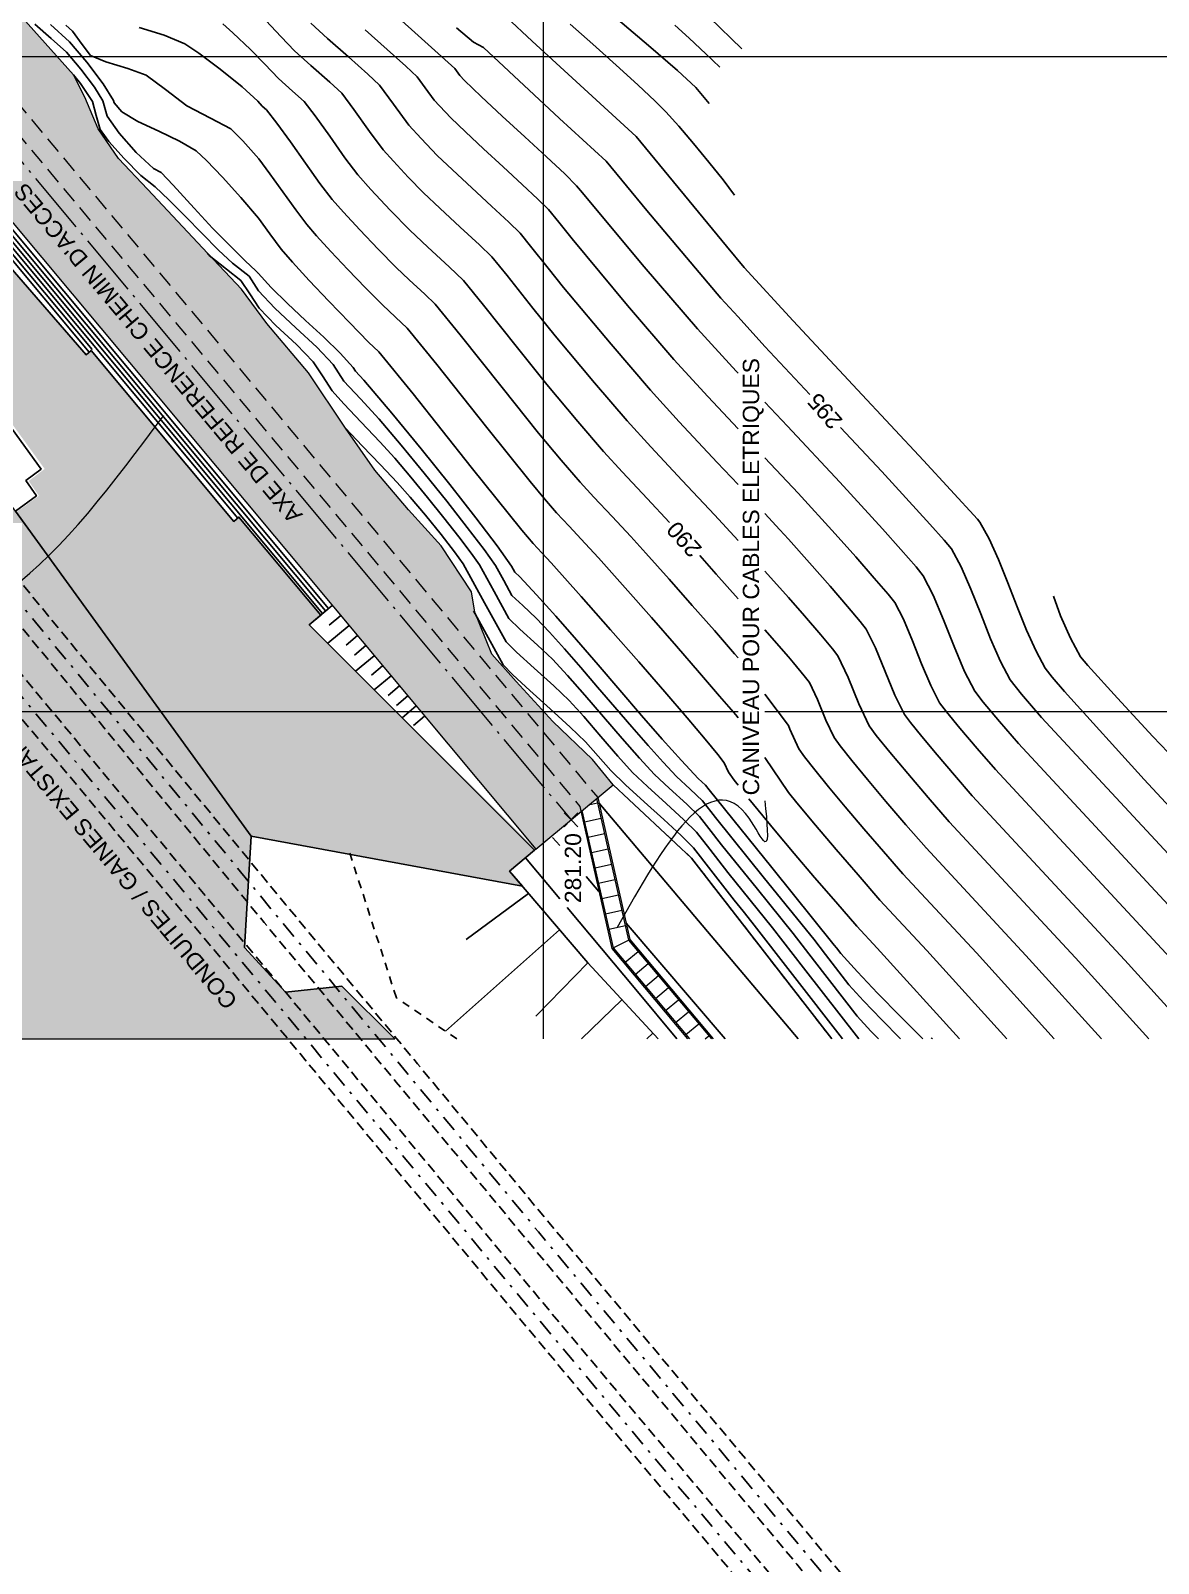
# Model space of a CAD drawing. Extents: x 62405 to 62842, y 108162 to 109685.
# Drawn here: x 62505.4 to 62548.5, y 109467.5 to 109526 of the extents above; entities that cross this region are included whole.
import ezdxf
from ezdxf.enums import TextEntityAlignment as Align

# ---------------------------------------------------------------- set-up
doc = ezdxf.new("R2010")
doc.units = 0
doc.header["$LTSCALE"] = 0.999976
doc.header["$MEASUREMENT"] = 0
for name, pattern in [('ACAD_ISO04W100', [30, 24, -3, 0, -3]), ('DOT', [0.55, 0.3, -0.25]), ('NASCOSTA', [9.525, 6.35, -3.175]), ('TRATTEGGIATA2', [9.525, 6.35, -3.175]), ('TRATTOPUNTO2', [12.7, 6.35, -3.175, 0, -3.175])]:
    doc.linetypes.add(name, pattern=pattern)
for name, color, linetype in [('Bâti', 7, 'Continuous'), ('colore lago', 131, 'Continuous'), ('Conduite 1000', 170, 'Continuous'), ('coordinate', 2, 'Continuous'), ('curve livello 1 m', 2, 'Continuous'), ('curve livello 5 m', 7, 'Continuous'), ('Limite fiume', 6, 'Continuous'), ('LIN010CO', 2, 'Continuous'), ('LIN010TR', 2, 'NASCOSTA'), ('LIN018CO', 6, 'Continuous'), ('LIN018TR', 6, 'NASCOSTA'), ('LIN035CO', 1, 'Continuous'), ('pendenze', 2, 'Continuous'), ('Per+Mod Surf', 7, 'Continuous'), ('scavo 1', 254, 'Continuous'), ('Strade', 7, 'Continuous'), ('TalusHautBas', 7, 'Continuous'), ('TEXT035', 1, 'Continuous')]:
    doc.layers.add(name, color=color, linetype=linetype)
doc.layers.add('Colori bordi', color=5, linetype='Continuous', plot=False)
doc.styles.add('ARIAL', font='arial.ttf')

# ---------------------------------------------------------------- blocks, each defined once
blk = doc.blocks.new('quote')
at = {"layer": 'LIN018CO'}
for p, q in [((0.001, 0.001), (-0.001, -0.001)), ((0.001, -0.001), (-0.001, 0.001))]:
    blk.add_line(p, q, dxfattribs=at)
at = {"layer": 'LIN035CO'}
for p, q in [((-0.013, 0.013), (-0.106, 0.106)), ((0.106, 0.106), (0.013, 0.013)), ((-0.013, -0.013), (-0.106, -0.106)), ((0.106, -0.106), (0.013, -0.013))]:
    blk.add_line(p, q, dxfattribs=at)
at = {"layer": 'TEXT035', "style": 'ARIAL'}
blk.add_attdef('VALORE', text='', height=0.25, dxfattribs=at).set_placement((0, 0.33), align=Align.CENTER)

msp = doc.modelspace()

# ---------------------------------------------------------------- hatches: boundary and pattern name
at = {"layer": 'colore lago', "ltscale": 2.5}
msp.add_hatch(color=256, dxfattribs=at).paths.add_polyline_path([(62418.386, 109536.339), (62418.985, 109535.375), (62423.804, 109527.74), (62427.401, 109522.066), (62428.917, 109522.33), (62431.999, 109520.483), (62435.209, 109517.103), (62435.248, 109508.375), (62442.532, 109497.745), (62448.327, 109490.271), (62450.507, 109487.501), (62519.333, 109487.501), (62517.305, 109489.509), (62515.162, 109489.283), (62513.59, 109490.987), (62513.852, 109495.246), (62504.852, 109507.641), (62496.282, 109519.444), (62493.401, 109518.757), (62485.503, 109525.16), (62484.758, 109528.288), (62471.397, 109544.28), (62471.521, 109544.381), (62471.307, 109544.63), (62466.582, 109550.14), (62461.323, 109555.669), (62452.234, 109564.908), (62445.975, 109571.355), (62438.597, 109578.993), (62431.968, 109586.051), (62422.759, 109596.383), (62419.614, 109600.43), (62418.386, 109602.152)])
at = {"layer": 'Limite fiume', "linetype": 'Continuous'}
h = msp.add_hatch(dxfattribs=at)
h.set_pattern_fill('DOTS', color=256, scale=5, angle=-44.99995, style=0)
h.set_pattern_definition([(225.00005426, (0.10277, 999.94085), (0.1104857485, -0.33145619904), [0, -0.3125])])
h.paths.add_polyline_path([(62504.878, 109507.605), (62505.742, 109508.232), (62505.354, 109508.795), (62505.963, 109509.256), (62498.597, 109519.418), (62499.167, 109519.911), (62493.894, 109527.02), (62493.514, 109526.744), (62492.516, 109530.934), (62507.543, 109513.616), (62507.737, 109513.778), (62513.187, 109507.255), (62513.381, 109507.417), (62516.504, 109503.679), (62516.063, 109503.311), (62524.715, 109494.745), (62523.716, 109493.9), (62524.201, 109493.33), (62513.852, 109495.246)])
at = {"layer": 'scavo 1'}
msp.add_hatch(color=256, dxfattribs=at).paths.add_polyline_path([(62471.01, 109566.95), (62490.287, 109543.354), (62493.868, 109538.026), (62496.302, 109534.794), (62498.473, 109532.507), (62499.4, 109531.059), (62500.442, 109530.191), (62502.093, 109528.83), (62504.467, 109527.208), (62507.064, 109524.292), (62507.501, 109523.45), (62508, 109522.241), (62508.782, 109521.102), (62509.886, 109519.928), (62512.198, 109517.473), (62513.479, 109516.121), (62514.44, 109514.804), (62516.041, 109512.919), (62517.447, 109510.814), (62518.571, 109509.21), (62519.852, 109507.691), (62521.103, 109506.321), (62522.265, 109504.564), (62522.384, 109503.79), (62523.04, 109502.181), (62523.963, 109501.139), (62525.363, 109499.62), (62526.882, 109498.16), (62527.663, 109497.205), (62524.715, 109494.745), (62493.673, 109531.901), (62492.516, 109530.934), (62481.544, 109544.066), (62482.701, 109545.034), (62468.3, 109562.272), (62452.365, 109578.929), (62458.034, 109583.666), (62469.779, 109568.539)])

# ---------------------------------------------------------------- linework, layer by layer
at = {"layer": 'Bâti', "linetype": 'Continuous'}
for p, q in [((62525.358, 109495.194), (62525.628, 109494.878)), ((62524.318, 109494.412), (62525.628, 109492.85)), ((62526.636, 109493.702), (62527.126, 109493.13)), ((62525.912, 109492.512), (62528.535, 109489.386)), ((62528.165, 109491.915), (62531.944, 109487.501)), ((62528.535, 109489.386), (62530.105, 109487.501))]:
    msp.add_line(p, q, dxfattribs=at)
at = {"layer": 'Colori bordi', "linetype": 'Continuous', "lineweight": 0, "flags": 128}
msp.add_lwpolyline([(62423.804, 109527.74), (62427.401, 109522.066), (62428.917, 109522.33), (62431.999, 109520.483), (62435.209, 109517.103), (62435.248, 109508.375), (62442.532, 109497.745), (62448.327, 109490.271), (62450.507, 109487.501), (62519.333, 109487.501), (62517.305, 109489.509), (62515.162, 109489.283), (62513.59, 109490.987), (62513.852, 109495.246), (62504.852, 109507.641), (62496.282, 109519.444), (62493.401, 109518.757), (62485.503, 109525.16), (62484.758, 109528.288)], dxfattribs=at)
at = {"layer": 'Conduite 1000', "linetype": 'TRATTEGGIATA2', "ltscale": 0.06, "flags": 128}
for points, elevation in [([(62462.951, 109569.266), (62468.482, 109563.313), (62474.066, 109557.787), (62475.014, 109556.513), (62475.806, 109554.754), (62477.042, 109551.158), (62484.673, 109530.139), (62485.796, 109527.96), (62486.539, 109527.03), (62496.147, 109515.461), (62498.015, 109513.188), (62499.314, 109511.67), (62499.508, 109511.447), (62501.86, 109508.75), (62502.044, 109508.532), (62503.096, 109507.296), (62503.169, 109507.21), (62506.669, 109502.962), (62510.917, 109497.796), (62515.172, 109492.623), (62520.198, 109486.553), (62525.225, 109480.482), (62530.361, 109474.313), (62535.499, 109468.144), (62540.212, 109462.497), (62544.926, 109456.851), (62565.713, 109432.084), (62567.128, 109430.36), (62568.411, 109428.898), (62569.163, 109427.961), (62570.114, 109426.834), (62570.457, 109426.45), (62575.082, 109420.662), (62582.399, 109411.97), (62582.754, 109410.872), (62581.736, 109410.542), (62581.445, 109411.441), (62574.254, 109419.984), (62569.64, 109425.759), (62569.306, 109426.133), (62568.337, 109427.281), (62567.592, 109428.209), (62566.312, 109429.667), (62564.89, 109431.401), (62544.106, 109456.164), (62539.391, 109461.812), (62534.677, 109467.459), (62529.539, 109473.629), (62524.402, 109479.799), (62519.374, 109485.87), (62514.347, 109491.942), (62510.09, 109497.117), (62505.844, 109502.281), (62502.347, 109506.525), (62502.28, 109506.604), (62501.229, 109507.839), (62501.048, 109508.052), (62498.701, 109510.744), (62498.504, 109510.971), (62497.195, 109512.501), (62495.322, 109514.78), (62485.71, 109526.354), (62484.894, 109527.375), (62483.691, 109529.709), (62476.034, 109550.802), (62474.81, 109554.36), (62474.086, 109555.967), (62473.256, 109557.084), (62467.714, 109562.568), (62462.167, 109568.537)], 279.04), ([(62463.405, 109565.574), (62465.133, 109563.791), (62469.02, 109559.793), (62472.915, 109555.789), (62473.768, 109554.683), (62474.27, 109553.501), (62475.053, 109551.212), (62475.959, 109548.424), (62476.864, 109545.64), (62482.403, 109528.776), (62483.598, 109526.257), (62484.158, 109525.609), (62494.437, 109513.44), (62495.976, 109511.575), (62496.99, 109510.456), (62498.469, 109508.942), (62499.969, 109507.403), (62500.142, 109507.214), (62501.341, 109505.952), (62503.051, 109503.871), (62504.767, 109501.782), (62509.889, 109495.622), (62515.014, 109489.461), (62518.195, 109485.622), (62525.264, 109477.098), (62530.391, 109470.978), (62534.032, 109466.633), (62535.529, 109464.845), (62535.642, 109464.708), (62536.737, 109463.404), (62545.242, 109453.253), (62545.418, 109453.044), (62561.204, 109434.247), (62563.166, 109431.887), (62565.561, 109428.98), (62566.396, 109428.011), (62567.418, 109426.731), (62568.805, 109425.067), (62572.623, 109420.422), (62576.608, 109415.646), (62580.658, 109410.792), (62581.152, 109409.337), (62580.139, 109408.993), (62579.709, 109410.26), (62575.787, 109414.96), (62571.799, 109419.739), (62567.981, 109424.384), (62566.589, 109426.054), (62565.572, 109427.328), (62564.743, 109428.291), (62562.342, 109431.205), (62560.383, 109433.561), (62544.599, 109452.356), (62544.422, 109452.566), (62535.917, 109462.716), (62534.82, 109464.023), (62534.706, 109464.161), (62533.211, 109465.946), (62529.571, 109470.291), (62524.442, 109476.413), (62517.372, 109484.939), (62514.19, 109488.777), (62509.066, 109494.938), (62503.943, 109501.1), (62502.224, 109503.191), (62500.538, 109505.243), (62499.359, 109506.485), (62499.192, 109506.668), (62497.703, 109508.194), (62496.211, 109509.723), (62495.167, 109510.875), (62493.616, 109512.754), (62483.344, 109524.914), (62482.694, 109525.668), (62481.407, 109528.378), (62475.846, 109545.308), (62474.941, 109548.093), (62474.037, 109550.874), (62473.27, 109553.119), (62472.836, 109554.139), (62472.105, 109555.087), (62468.252, 109559.048), (62464.365, 109563.045), (62462.637, 109564.829)], 277.833)]:
    msp.add_lwpolyline(points, close=True, dxfattribs=dict(at, elevation=elevation))
at = {"layer": 'Conduite 1000', "linetype": 'TRATTOPUNTO2', "ltscale": 0.1, "flags": 128}
for points, elevation in [([(62462.559, 109568.901), (62468.098, 109562.94), (62473.661, 109557.435), (62474.55, 109556.24), (62475.308, 109554.557), (62476.538, 109550.98), (62484.182, 109529.924), (62485.345, 109527.667), (62486.124, 109526.692), (62495.734, 109515.121), (62497.605, 109512.844), (62498.909, 109511.32), (62499.105, 109511.096), (62501.454, 109508.401), (62501.636, 109508.186), (62502.688, 109506.95), (62502.758, 109506.868), (62506.256, 109502.622), (62510.504, 109497.456), (62514.759, 109492.282), (62519.786, 109486.211), (62524.813, 109480.14), (62529.95, 109473.971), (62535.088, 109467.802), (62539.801, 109462.154), (62544.516, 109456.507), (62565.301, 109431.742), (62566.72, 109430.013), (62568.001, 109428.553), (62568.75, 109427.621), (62569.71, 109426.484), (62570.049, 109426.105), (62574.668, 109420.323), (62581.922, 109411.705), (62582.245, 109410.707)], 279.04), ([(62463.021, 109565.201), (62464.749, 109563.418), (62468.636, 109559.42), (62472.51, 109555.438), (62473.302, 109554.411), (62473.77, 109553.31), (62474.545, 109551.043), (62475.45, 109548.258), (62476.355, 109545.474), (62481.905, 109528.577), (62483.146, 109525.962), (62483.751, 109525.261), (62494.026, 109513.097), (62495.571, 109511.225), (62496.601, 109510.09), (62498.086, 109508.568), (62499.58, 109507.036), (62499.751, 109506.85), (62500.939, 109505.597), (62502.637, 109503.531), (62504.355, 109501.441), (62509.478, 109495.28), (62514.602, 109489.119), (62517.784, 109485.281), (62524.853, 109476.755), (62529.981, 109470.634), (62533.622, 109466.289), (62535.117, 109464.503), (62535.231, 109464.366), (62536.327, 109463.06), (62544.832, 109452.909), (62545.008, 109452.7), (62560.794, 109433.904), (62562.754, 109431.546), (62565.152, 109428.636), (62565.984, 109427.67), (62567.003, 109426.392), (62568.393, 109424.725), (62572.211, 109420.08), (62576.198, 109415.303), (62580.184, 109410.526), (62580.646, 109409.165)], 277.833)]:
    msp.add_lwpolyline(points, dxfattribs=dict(at, elevation=elevation))
at = {"layer": 'coordinate', "linetype": 'Continuous', "lineweight": 0}
for p, q in [((62525, 109634.678), (62525, 109487.501)), ((62471.457, 109525), (62561.886, 109525)), ((62501.294, 109500), (62532.435, 109500)), ((62533.462, 109500), (62561.886, 109500))]:
    msp.add_line(p, q, dxfattribs=at)
at = {"layer": 'curve livello 1 m'}
for p, q in [((62534.034, 109506.93), (62534.357, 109506.578)), ((62534.357, 109504.349), (62533.462, 109505.359)), ((62534.357, 109499.459), (62533.462, 109500.664)), ((62534.357, 109496.912), (62533.462, 109498.238))]:
    msp.add_line(p, q, dxfattribs=at)
at = {"layer": 'curve livello 1 m', "flags": 128}
for points in [[(62518.069, 109527.739), (62521.62, 109524.535), (62521.812, 109524.273), (62521.998, 109524.075), (62522.633, 109523.463), (62523.432, 109522.72), (62524.296, 109521.927), (62525.124, 109521.165), (62525.817, 109520.516), (62526.274, 109520.061), (62526.416, 109519.884), (62528.854, 109516.97), (62530.885, 109514.604), (62532.367, 109512.981), (62532.435, 109512.909)], [(62505.59, 109526.231), (62506.212, 109525.681), (62506.802, 109525.155), (62507.347, 109524.51), (62507.86, 109523.824), (62508.186, 109523.302), (62508.347, 109522.719), (62508.802, 109522.067), (62509.456, 109521.327), (62510.115, 109520.72), (62510.406, 109520.567), (62510.864, 109520.087), (62511.67, 109519.202), (62512.375, 109518.443), (62513.003, 109517.806), (62513.615, 109517.202), (62514.026, 109516.813), (62514.081, 109516.769), (62514.112, 109516.722), (62514.607, 109516.181), (62515.234, 109515.57), (62515.926, 109514.925), (62516.618, 109514.28), (62517.244, 109513.671), (62517.737, 109513.131), (62517.834, 109512.984), (62518.147, 109512.647), (62519.212, 109511.386), (62520.332, 109510.024), (62521.429, 109508.659), (62522.422, 109507.392), (62523.236, 109506.319), (62523.79, 109505.54), (62523.852, 109505.427), (62523.915, 109505.313), (62524.099, 109505.141), (62524.747, 109504.452), (62525.477, 109503.639), (62526.266, 109502.736), (62527.09, 109501.78), (62527.927, 109500.806), (62528.751, 109499.85), (62529.54, 109498.947), (62530.271, 109498.133), (62530.918, 109497.444), (62531.195, 109497.186), (62531.331, 109497.01), (62533.721, 109494.048), (62536.11, 109491.085), (62536.193, 109490.979), (62536.358, 109490.766), (62536.994, 109490.061), (62537.764, 109489.25), (62538.634, 109488.361), (62539.49, 109487.501)], [(62506.181, 109526.211), (62506.914, 109525.561), (62507.572, 109524.782), (62508.192, 109523.953), (62508.586, 109523.322), (62508.613, 109523.222), (62508.916, 109522.88), (62509.527, 109522.514), (62510.319, 109522.142), (62511.116, 109521.77), (62511.742, 109521.399), (62512.146, 109521.025), (62512.752, 109520.392), (62513.449, 109519.62), (62514.124, 109518.828), (62514.561, 109518.232), (62514.993, 109517.643), (62515.432, 109517.141), (62516.066, 109516.449), (62516.814, 109515.654), (62517.597, 109514.84), (62518.333, 109514.092), (62518.72, 109513.729), (62520.034, 109512.116), (62522.253, 109509.325), (62524.183, 109506.924), (62524.616, 109506.412), (62524.949, 109506.052), (62525.301, 109505.672), (62526.442, 109504.392), (62527.571, 109503.115), (62528.648, 109501.888), (62529.635, 109500.753), (62530.493, 109499.757), (62531.184, 109498.943), (62531.668, 109498.357), (62531.907, 109498.043), (62532.067, 109497.686), (62532.286, 109497.379), (62532.435, 109497.189)], [(62506.772, 109526.191), (62507.025, 109525.967), (62507.399, 109525.457), (62507.718, 109525.04), (62508.297, 109524.798), (62509.137, 109524.544), (62509.841, 109524.278), (62510.574, 109523.733), (62511.39, 109523.115), (62512.293, 109522.647), (62513.077, 109522.231), (62513.528, 109521.782), (62514.14, 109521.084), (62514.566, 109520.524), (62515.058, 109519.83), (62515.548, 109519.139), (62515.967, 109518.59), (62516.347, 109518.156), (62516.895, 109517.557), (62517.543, 109516.869), (62518.219, 109516.165), (62518.857, 109515.518), (62519.363, 109515.045), (62519.799, 109514.633), (62520.93, 109513.245), (62522.84, 109510.842), (62524.502, 109508.775), (62525.053, 109508.117), (62525.511, 109507.582), (62525.986, 109507.065), (62526.594, 109506.415), (62527.109, 109505.857), (62528.125, 109504.717), (62529.13, 109503.58), (62530.09, 109502.487), (62530.969, 109501.476), (62531.733, 109500.589), (62532.348, 109499.865), (62532.435, 109499.76)], [(62509.575, 109526.103), (62510.531, 109525.804), (62511.318, 109525.478), (62511.852, 109525.121), (62512.663, 109524.513), (62513.508, 109523.834), (62514.099, 109523.285), (62514.272, 109523.106), (62514.432, 109522.961), (62514.833, 109522.456), (62515.351, 109521.736), (62515.919, 109520.925), (62516.471, 109520.15), (62516.941, 109519.537), (62517.367, 109519.055), (62517.991, 109518.381), (62518.7, 109517.637), (62519.38, 109516.944), (62519.883, 109516.47), (62520.476, 109515.925), (62520.878, 109515.538), (62521.826, 109514.374), (62523.428, 109512.36), (62524.821, 109510.626), (62525.686, 109509.592), (62526.407, 109508.753), (62526.933, 109508.177), (62527.627, 109507.434), (62528.338, 109506.673), (62528.917, 109506.042), (62529.808, 109505.042), (62530.69, 109504.045), (62531.531, 109503.086), (62532.302, 109502.2), (62532.435, 109502.046)], [(62514.407, 109526.365), (62514.992, 109525.746), (62515.505, 109525.217), (62516.122, 109524.658), (62516.847, 109524.018), (62517.307, 109523.591), (62517.772, 109522.979), (62518.364, 109522.137), (62518.889, 109521.431), (62519.279, 109520.995), (62519.848, 109520.39), (62520.427, 109519.796), (62521.05, 109519.204), (62521.83, 109518.486), (62522.561, 109517.811), (62523.037, 109517.347), (62523.619, 109516.632), (62524.603, 109515.394), (62525.459, 109514.329), (62526.953, 109512.544), (62528.198, 109511.093), (62529.107, 109510.098), (62530.305, 109508.815), (62531.533, 109507.501), (62532.435, 109506.518)], [(62516.122, 109526.272), (62516.758, 109525.689), (62517.561, 109524.981), (62518.3, 109524.327), (62518.745, 109523.905), (62519.28, 109523.18), (62519.863, 109522.379), (62520.332, 109521.863), (62520.951, 109521.222), (62521.532, 109520.666), (62522.266, 109519.986), (62523.027, 109519.288), (62523.687, 109518.675), (62524.116, 109518.252), (62524.516, 109517.761), (62525.191, 109516.912), (62525.778, 109516.181), (62527.587, 109514.019), (62529.094, 109512.263), (62530.194, 109511.059), (62531.644, 109509.506), (62532.435, 109508.66)], [(62551.573, 109493.493), (62547.943, 109497.399), (62544.904, 109500.764), (62544.904, 109500.764), (62544.434, 109501.312), (62544.166, 109501.649), (62544.166, 109501.649), (62543.813, 109502.303), (62543.455, 109503.105), (62543.094, 109503.995), (62542.733, 109504.911), (62542.374, 109505.794), (62542.02, 109506.584), (62541.672, 109507.22), (62541.672, 109507.22), (62541.572, 109507.336), (62539.521, 109509.572), (62537, 109512.27), (62534.541, 109514.903), (62532.676, 109516.945), (62532.676, 109516.945), (62531.99, 109517.756), (62528.544, 109521.937), (62524.577, 109525.575), (62523.592, 109526.496)], [(62532.302, 109519.702), (62531.868, 109520.283), (62531.326, 109520.967), (62530.74, 109521.678), (62530.171, 109522.341), (62529.684, 109522.878), (62529.684, 109522.878), (62529.268, 109523.288), (62528.607, 109523.909), (62527.788, 109524.66), (62526.898, 109525.462), (62526.027, 109526.232)], [(62531.329, 109523.206), (62530.824, 109523.819), (62530.119, 109524.466), (62529.012, 109525.421), (62527.845, 109526.41)], [(62530.017, 109526.19), (62530.567, 109525.693), (62531.205, 109525.098), (62531.74, 109524.584)], [(62518.2, 109526.009), (62519.043, 109525.267), (62519.756, 109524.63), (62520.182, 109524.22), (62520.496, 109523.795), (62520.838, 109523.326), (62521.475, 109522.649), (62522.027, 109522.117), (62522.722, 109521.47), (62523.474, 109520.78), (62524.195, 109520.117), (62524.797, 109519.552), (62525.195, 109519.156), (62525.589, 109518.668), (62526.097, 109518.032), (62528.221, 109515.495), (62529.989, 109513.434), (62531.281, 109512.02), (62532.435, 109510.784)], [(62537.795, 109487.501), (62537.505, 109487.8), (62536.985, 109488.37), (62536.985, 109488.37), (62535.354, 109490.47), (62534.538, 109491.52), (62533.174, 109493.212), (62531.81, 109494.903), (62531.81, 109494.903), (62531.324, 109495.53), (62530.964, 109495.993), (62530.964, 109495.993), (62530.478, 109496.459), (62529.809, 109497.066), (62529.247, 109497.598), (62529.247, 109497.598), (62528.674, 109498.215), (62528.01, 109498.97), (62527.301, 109499.794), (62526.592, 109500.618), (62525.928, 109501.373), (62525.355, 109501.99), (62525.355, 109501.99), (62524.783, 109502.529), (62524.106, 109503.141), (62523.691, 109503.546), (62523.691, 109503.546), (62523.124, 109504.575), (62522.56, 109505.6), (62522.242, 109506.046), (62521.776, 109506.66), (62521.207, 109507.386), (62520.58, 109508.167), (62519.938, 109508.947), (62519.328, 109509.67), (62519.328, 109509.67), (62518.764, 109510.288), (62518.053, 109511.035), (62517.384, 109511.74), (62516.946, 109512.234), (62516.946, 109512.234), (62516.571, 109512.804), (62516.209, 109513.349), (62516.209, 109513.349), (62515.575, 109514.001), (62514.79, 109514.733), (62514.154, 109515.386), (62514.154, 109515.386), (62513.791, 109515.937), (62513.452, 109516.443), (62513.452, 109516.443), (62512.903, 109516.883), (62512.238, 109517.405), (62512.238, 109517.405), (62512.163, 109517.476)], [(62533.462, 109511.809), (62534.322, 109510.888), (62536.326, 109508.744), (62537.956, 109506.966), (62538.657, 109506.175), (62539.23, 109505.513), (62539.502, 109505.181), (62539.889, 109504.439), (62540.285, 109503.496), (62540.686, 109502.482), (62541.085, 109501.529), (62541.477, 109500.769), (62541.799, 109500.352), (62542.415, 109499.614), (62543.141, 109498.773), (62550.988, 109490.328), (62552.919, 109488.197), (62552.937, 109488.172)], [(62517.447, 109510.814), (62518.09, 109510.14), (62518.78, 109509.417), (62519.416, 109508.74), (62519.919, 109508.181), (62520.502, 109507.486), (62521.097, 109506.75), (62521.609, 109506.091), (62521.944, 109505.63), (62522.76, 109504.149), (62523.58, 109502.662), (62523.973, 109502.267), (62524.653, 109501.647), (62525.398, 109500.973), (62525.983, 109500.415), (62526.542, 109499.802), (62527.197, 109499.045), (62527.852, 109498.287), (62528.412, 109497.674), (62528.979, 109497.13), (62529.691, 109496.483), (62530.372, 109495.862), (62530.848, 109495.396), (62531.36, 109494.739), (62532.049, 109493.849), (62532.901, 109492.794), (62533.752, 109491.738), (62534.934, 109490.216), (62537.044, 109487.501)], [(62533.462, 109509.685), (62534.728, 109508.329), (62536.148, 109506.782), (62536.928, 109505.903), (62537.637, 109505.092), (62538.169, 109504.47), (62538.417, 109504.161), (62538.753, 109503.517), (62539.098, 109502.697), (62539.445, 109501.817), (62539.792, 109500.989), (62540.133, 109500.328), (62540.397, 109499.979), (62540.906, 109499.358), (62541.56, 109498.585), (62542.259, 109497.778), (62549.098, 109490.419), (62551.74, 109487.501)], [(62533.462, 109507.554), (62534.034, 109506.93)], [(62534.357, 109506.578), (62535.166, 109505.668), (62535.949, 109504.776), (62536.62, 109504.002), (62537.104, 109503.43), (62537.332, 109503.142), (62537.69, 109502.431), (62538.057, 109501.526), (62538.426, 109500.615), (62538.788, 109499.888), (62539.018, 109499.579), (62539.454, 109499.039), (62540.034, 109498.344), (62540.696, 109497.567), (62541.378, 109496.783), (62547.207, 109490.51), (62549.932, 109487.501)], [(62534.357, 109504.349), (62534.97, 109503.646), (62535.593, 109502.92), (62536.036, 109502.393), (62536.247, 109502.122), (62536.642, 109501.3), (62537.045, 109500.286), (62537.444, 109499.448), (62537.715, 109499.083), (62538.228, 109498.448), (62538.912, 109497.628), (62539.692, 109496.712), (62540.496, 109495.788), (62545.316, 109490.601), (62548.124, 109487.501)], [(62549.446, 109497.82), (62548.276, 109499.044), (62546.92, 109500.503), (62545.786, 109501.759), (62545.786, 109501.759), (62545.51, 109502.09), (62545.131, 109502.794), (62544.748, 109503.65), (62544.475, 109504.401)], [(62522.34, 109503.826), (62522.396, 109503.723), (62523.468, 109501.778), (62523.84, 109501.396), (62524.49, 109500.797), (62525.268, 109500.095), (62526.025, 109499.404), (62526.611, 109498.84), (62527.093, 109498.295), (62527.576, 109497.751), (62528.142, 109497.203), (62528.857, 109496.548), (62529.604, 109495.872), (62530.268, 109495.261), (62530.732, 109494.799), (62531.396, 109493.948), (62532.289, 109492.796), (62532.628, 109492.376), (62532.966, 109491.956), (62534.515, 109489.962), (62536.427, 109487.501)], [(62534.357, 109499.459), (62534.415, 109499.33), (62534.756, 109498.567), (62534.971, 109498.269), (62535.362, 109497.774), (62535.893, 109497.123), (62536.531, 109496.358), (62537.24, 109495.521), (62537.986, 109494.654), (62538.733, 109493.798), (62541.534, 109490.783), (62544.507, 109487.501)], [(62534.357, 109496.912), (62534.681, 109496.515), (62535.393, 109495.661), (62536.185, 109494.727), (62537.017, 109493.758), (62537.852, 109492.802), (62539.643, 109490.874), (62542.698, 109487.501)], [(62532.847, 109496.669), (62533.206, 109496.226), (62533.849, 109495.449), (62534.575, 109494.584), (62535.357, 109493.666), (62536.165, 109492.729), (62536.97, 109491.807), (62537.752, 109490.966), (62540.89, 109487.501)]]:
    msp.add_lwpolyline(points, dxfattribs=at)
at = {"layer": 'curve livello 5 m'}
for p, q in [((62532.435, 109515.058), (62533.462, 109513.934)), ((62534.357, 109502.083), (62533.462, 109503.115))]:
    msp.add_line(p, q, dxfattribs=at)
at = {"layer": 'curve livello 5 m', "flags": 128}
for points in [[(62512.762, 109526.247), (62513.153, 109525.902), (62513.828, 109525.257), (62513.828, 109525.257), (62514.37, 109524.697), (62514.889, 109524.161), (62514.889, 109524.161), (62515.427, 109523.678), (62515.87, 109523.276), (62515.87, 109523.276), (62516.296, 109522.73), (62516.848, 109521.949), (62517.423, 109521.134), (62517.915, 109520.484), (62517.915, 109520.484), (62518.418, 109519.92), (62519.155, 109519.137), (62519.904, 109518.37), (62519.904, 109518.37), (62520.592, 109517.72), (62521.405, 109516.973), (62521.958, 109516.442), (62521.958, 109516.442), (62522.723, 109515.503), (62524.016, 109513.877), (62525.14, 109512.478), (62525.14, 109512.478), (62526.32, 109511.068), (62527.303, 109509.923), (62527.303, 109509.923), (62528.02, 109509.137), (62528.966, 109508.125), (62529.823, 109507.207)], [(62532.435, 109515.058), (62531.781, 109515.774), (62528.949, 109519.121), (62527.403, 109520.995), (62525.624, 109522.627), (62522.724, 109525.342), (62522.333, 109525.549), (62521.686, 109526.085)], [(62531.347, 109526.483), (62532.585, 109525.294)], [(62507.064, 109524.292), (62507.336, 109523.96), (62507.787, 109523.282), (62507.787, 109523.282), (62507.935, 109522.738), (62508.081, 109522.215), (62508.081, 109522.215), (62508.418, 109521.758), (62508.996, 109521.105), (62509.64, 109520.452), (62509.64, 109520.452), (62510.177, 109520.027), (62510.708, 109519.525), (62511.329, 109518.9), (62511.98, 109518.235), (62512.601, 109517.61), (62513.132, 109517.109), (62513.132, 109517.109), (62513.767, 109516.606), (62514.133, 109516.054), (62514.757, 109515.396), (62515.554, 109514.646), (62516.351, 109513.897), (62516.973, 109513.24), (62516.973, 109513.24), (62517.39, 109512.609), (62518.016, 109511.931), (62518.738, 109511.158), (62518.738, 109511.158), (62519.575, 109510.167), (62520.456, 109509.096), (62521.318, 109508.023), (62522.099, 109507.026), (62522.739, 109506.183), (62523.175, 109505.57), (62523.175, 109505.57), (62523.488, 109505.001), (62523.803, 109504.429), (62524.216, 109504.039), (62524.727, 109503.566), (62524.727, 109503.566), (62525.236, 109503.025), (62525.809, 109502.386), (62526.429, 109501.677), (62527.076, 109500.926), (62527.733, 109500.161), (62528.381, 109499.41), (62529.001, 109498.701), (62529.574, 109498.062), (62530.083, 109497.521), (62530.083, 109497.521), (62530.606, 109497.034), (62531.079, 109496.589), (62531.079, 109496.589), (62531.57, 109495.957), (62533.447, 109493.63), (62535.324, 109491.303), (62535.324, 109491.303), (62535.773, 109490.725), (62536.671, 109489.568), (62537.227, 109488.954), (62537.907, 109488.242), (62538.636, 109487.501)], [(62535.179, 109512.096), (62533.462, 109513.934)], [(62553.883, 109489.119), (62553.84, 109489.176), (62552.879, 109490.237), (62544.023, 109499.769), (62543.258, 109500.661), (62542.821, 109501.209), (62542.452, 109501.907), (62542.077, 109502.773), (62541.699, 109503.721), (62541.323, 109504.666), (62540.951, 109505.521), (62540.587, 109506.201), (62540.304, 109506.538), (62539.764, 109507.151), (62537.924, 109509.158), (62536.35, 109510.842)], [(62530.975, 109505.946), (62531.601, 109505.243), (62532.435, 109504.299)], [(62534.357, 109502.083), (62534.557, 109501.849), (62534.965, 109501.359), (62535.162, 109501.102), (62535.162, 109501.102), (62535.471, 109500.458), (62535.787, 109499.664), (62536.1, 109499.007), (62536.1, 109499.007), (62536.338, 109498.682), (62536.78, 109498.128), (62537.377, 109497.404), (62538.081, 109496.567), (62538.844, 109495.677), (62539.615, 109494.793), (62539.615, 109494.793), (62543.425, 109490.692), (62546.315, 109487.501)]]:
    msp.add_lwpolyline(points, dxfattribs=at)
at = {"layer": 'Limite fiume', "linetype": 'Continuous'}
for p, q in [((62513.852, 109495.246), (62513.59, 109490.987)), ((62513.852, 109495.246), (62524.201, 109493.33)), ((62513.59, 109490.987), (62515.162, 109489.283)), ((62515.162, 109489.283), (62517.305, 109489.509)), ((62517.305, 109489.509), (62519.333, 109487.501))]:
    msp.add_line(p, q, dxfattribs=at)
at = {"layer": 'Limite fiume', "linetype": 'Continuous', "flags": 128}
msp.add_lwpolyline([(62504.852, 109507.641), (62505.646, 109508.229), (62505.251, 109508.812), (62505.83, 109509.251), (62498.441, 109519.457), (62499.034, 109519.89), (62493.887, 109526.95), (62493.528, 109526.685), (62492.516, 109530.934), (62507.543, 109513.616), (62507.737, 109513.778), (62513.187, 109507.255), (62513.381, 109507.417), (62516.504, 109503.679), (62516.063, 109503.311), (62524.663, 109494.702), (62523.716, 109493.9), (62524.201, 109493.33), (62513.852, 109495.246)], close=True, dxfattribs=at)
at = {"layer": 'LIN010CO', "linetype": 'Continuous', "lineweight": 0}
for p, q in [((62526.392, 109496.37), (62527.618, 109490.954)), ((62527.075, 109496.505), (62526.73, 109496.427)), ((62527.035, 109496.681), (62528.26, 109491.272)), ((62527.079, 109496.71), (62528.306, 109491.295)), ((62526.478, 109496.216), (62527.664, 109490.977)), ((62527.207, 109495.919), (62526.577, 109495.777)), ((62527.34, 109495.334), (62526.71, 109495.192)), ((62527.472, 109494.749), (62526.842, 109494.606)), ((62527.605, 109494.164), (62526.975, 109494.021)), ((62527.737, 109493.578), (62527.108, 109493.436)), ((62527.87, 109492.993), (62527.24, 109492.851)), ((62528.002, 109492.408), (62527.373, 109492.265)), ((62528.135, 109491.823), (62527.505, 109491.68)), ((62527.664, 109490.977), (62528.26, 109491.272)), ((62527.664, 109490.977), (62530.577, 109487.501)), ((62528.26, 109491.272), (62531.419, 109487.501)), ((62528.306, 109491.295), (62531.484, 109487.501)), ((62527.618, 109490.954), (62530.511, 109487.501)), ((62528.127, 109490.425), (62528.622, 109490.84)), ((62528.512, 109489.965), (62529.007, 109490.38)), ((62528.898, 109489.505), (62529.393, 109489.92)), ((62529.283, 109489.045), (62529.778, 109489.46)), ((62529.669, 109488.585), (62530.163, 109489)), ((62530.054, 109488.125), (62530.549, 109488.54)), ((62530.439, 109487.665), (62530.934, 109488.08)), ((62531.178, 109487.501), (62531.32, 109487.62))]:
    msp.add_line(p, q, dxfattribs=at)
at = {"layer": 'LIN010TR', "lineweight": 0, "ltscale": 0.1}
for p, q in [((62492.637, 109537.936), (62527.079, 109496.71)), ((62492.637, 109536.773), (62526.392, 109496.37))]:
    msp.add_line(p, q, dxfattribs=at)
at = {"layer": 'LIN018CO'}
msp.add_line((62516.944, 109504.047), (62516.063, 109503.311), dxfattribs=at)
at = {"layer": 'LIN018CO', "lineweight": 0}
for points in [[(62497.174, 109504.3), (62497.174, 109505.859), (62498.338, 109504.959), (62510.509, 109511.293)], [(62533.459, 109496.586), (62533.459, 109495.028), (62532.86, 109495.927), (62527.82, 109491.751)]]:
    msp.add_spline(points, degree=3, dxfattribs=at)
at = {"layer": 'LIN018TR', "linetype": 'ACAD_ISO04W100', "lineweight": 0, "ltscale": 0.1}
msp.add_line((62491.7, 109536.993), (62526.064, 109495.861), dxfattribs=at)
at = {"layer": 'LIN035CO', "linetype": 'Continuous', "lineweight": 0}
for p, q in [((62507.737, 109513.778), (62513.187, 109507.255)), ((62513.381, 109507.417), (62516.504, 109503.679)), ((62516.063, 109503.311), (62524.663, 109494.702)), ((62524.715, 109494.745), (62523.716, 109493.9))]:
    msp.add_line(p, q, dxfattribs=at)
at = {"layer": 'LIN035CO', "linetype": 'Continuous', "lineweight": 0, "flags": 128}
msp.add_lwpolyline([(62493.673, 109531.901), (62524.715, 109494.745), (62527.663, 109497.205), (62526.882, 109498.16), (62525.363, 109499.62), (62523.963, 109501.139), (62523.04, 109502.181), (62522.384, 109503.79), (62522.265, 109504.564), (62521.103, 109506.321), (62519.852, 109507.691), (62518.571, 109509.21), (62517.447, 109510.814), (62516.041, 109512.919), (62514.44, 109514.804), (62513.479, 109516.121), (62512.198, 109517.473), (62509.886, 109519.928), (62508.782, 109521.102), (62508, 109522.241), (62507.501, 109523.45), (62507.064, 109524.292), (62504.467, 109527.208)], dxfattribs=at)
at = {"layer": 'pendenze', "linetype": 'Continuous'}
for p, q in [((62493.704, 109531.584), (62516.806, 109503.932)), ((62493.73, 109531.319), (62516.691, 109503.836)), ((62493.756, 109531.054), (62516.576, 109503.74)), ((62493.781, 109530.79), (62513.338, 109507.381)), ((62493.807, 109530.525), (62507.773, 109513.808)), ((62493.833, 109530.26), (62507.658, 109513.712)), ((62517.585, 109503.28), (62516.773, 109502.601)), ((62517.265, 109503.663), (62516.826, 109503.297)), ((62517.906, 109502.896), (62517.471, 109502.532)), ((62518.226, 109502.512), (62517.793, 109502.15)), ((62518.547, 109502.128), (62517.837, 109501.535)), ((62518.867, 109501.745), (62518.438, 109501.386)), ((62519.188, 109501.361), (62518.547, 109500.825)), ((62519.509, 109500.977), (62519.074, 109500.614)), ((62519.829, 109500.594), (62519.396, 109500.232)), ((62520.15, 109500.21), (62519.611, 109499.76)), ((62520.47, 109499.826), (62520.04, 109499.467)), ((62524.44, 109493.051), (62522.057, 109491.302)), ((62525.62, 109491.668), (62521.265, 109487.797)), ((62526.701, 109490.401), (62524.721, 109488.374)), ((62528.004, 109488.991), (62526.459, 109487.501)), ((62529.178, 109487.72), (62528.951, 109487.501)), ((62539.852, 109487.542), (62539.817, 109487.501))]:
    msp.add_line(p, q, dxfattribs=at)
at = {"layer": 'Per+Mod Surf', "linetype": 'Continuous'}
for p, q in [((62527.663, 109497.205), (62530.656, 109494.405)), ((62530.656, 109494.405), (62536.019, 109487.501))]:
    msp.add_line(p, q, dxfattribs=at)
at = {"layer": 'scavo 1'}
msp.add_line((62504.852, 109507.641), (62513.852, 109495.246), dxfattribs=at)
at = {"layer": 'Strade', "linetype": 'Continuous', "flags": 128}
msp.add_lwpolyline([(62534.733, 109487.501), (62527.125, 109496.508)], dxfattribs=at)
at = {"layer": 'TalusHautBas', "linetype": 'DOT'}
for p, q in [((62527.663, 109497.205), (62530.656, 109494.405)), ((62519.392, 109489.073), (62517.611, 109494.594)), ((62530.656, 109494.405), (62536.019, 109487.501)), ((62521.7, 109487.501), (62519.392, 109489.073))]:
    msp.add_line(p, q, dxfattribs=at)
at = {"layer": 'TalusHautBas', "linetype": 'Continuous'}
for p in [(62523.716, 109493.9), (62529.38, 109487.501)]:
    msp.add_line(p, (62526.701, 109490.401), dxfattribs=at)

# ---------------------------------------------------------------- block references
ref = msp.add_blockref('quote', (62526.059, 109495.867), dxfattribs=dict(xscale=2.5, yscale=2.5, zscale=2.5, rotation=90.00005426352453))
ref.add_attrib('VALORE', '281.20', dxfattribs={"layer": 'TEXT035', "height": 0.625, "rotation": 90.00005, "style": 'ARIAL'}).set_placement((62526.445, 109494.02), align=Align.CENTER)

# ---------------------------------------------------------------- texts
at = {"layer": 'coordinate', "color": 1, "style": 'ARIAL'}
msp.add_text('CANIVEAU POUR CABLES ELETRIQUES', height=0.625, rotation=90.00005, dxfattribs=at).set_placement((62533.242, 109496.797))
for s, rotation, p in [('295', 131.11407, (62535.505, 109512.215)), ('290', 131.95985, (62530.12, 109507.316))]:
    msp.add_text(s, height=0.625, rotation=rotation, dxfattribs=at).set_placement(p, align=Align.RIGHT)
at = {"layer": 'TEXT035', "style": 'ARIAL'}
msp.add_text("AXE DE REFERENCE CHEMIN D'ACCES", height=0.625, rotation=129.87905, dxfattribs=at).set_placement((62515.839, 109507.51))
at = {"layer": 'TEXT035', "linetype": 'Continuous', "lineweight": 0, "style": 'ARIAL'}
msp.add_text('CONDUITES / GAINES EXISTANTES SEBES ', height=0.625, rotation=129.88934, dxfattribs=at).set_placement((62513.365, 109488.965, 277.833))

doc.saveas('drawing.dxf')
